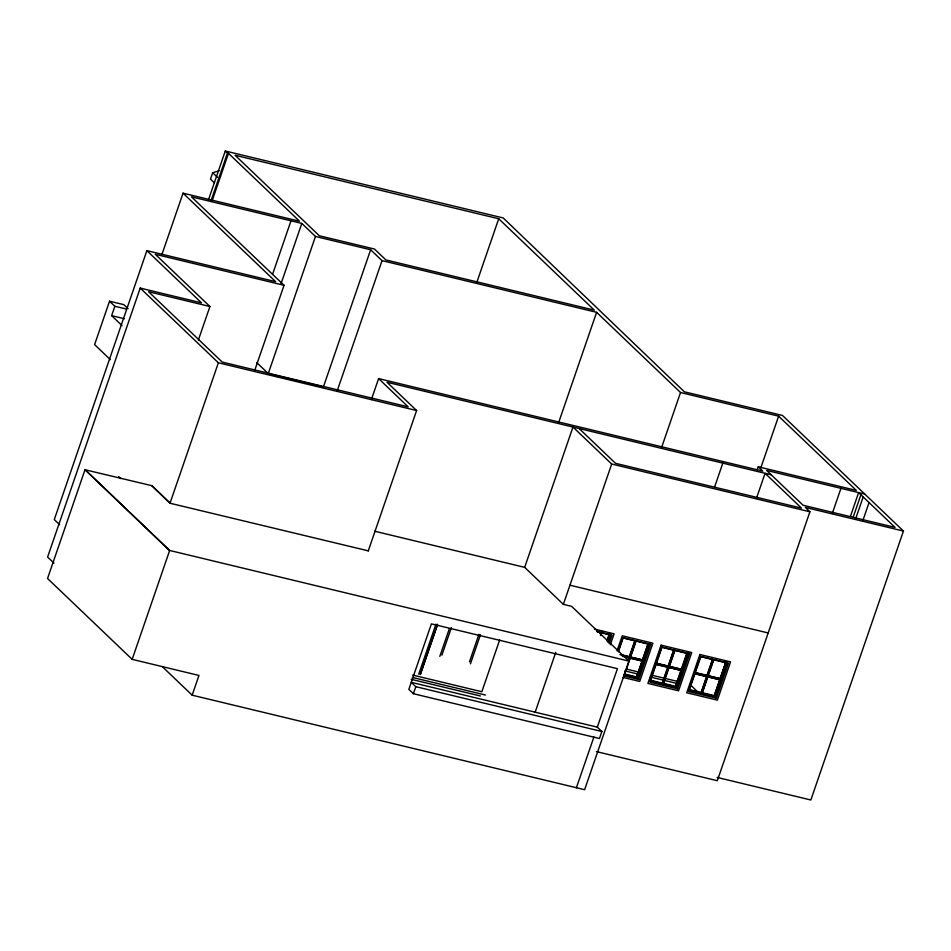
<?xml version="1.0" encoding="UTF-8"?>
<svg xmlns="http://www.w3.org/2000/svg" width="951" height="951" viewBox="0 0 951 951"><rect width="100%" height="100%" fill="white"/><g stroke="black" fill="none" stroke-linecap="round" stroke-linejoin="round"><path stroke-width="1.43" d="M128.1 308.706L123.844 304.653L109.543 301.205L94.601 344.595L110.364 359.656M122.108 325.67L111.624 315.649L114.857 306.281L109.543 301.205M161.932 254.476L183.044 193.172L275.624 281.651L146.882 250.636L54.278 519.579L59.64 524.702M146.882 250.636L201.517 302.858L140.213 288.082L47.609 557.024L54.029 563.17M219.241 170.764L212.691 172.737L210.492 179.109L214.415 182.865M208.495 199.746L225.28 151.007L503.21 217.957L684.375 391.812L782.471 415.444L903.45 531.05L810.846 799.993L717.078 777.407M211.146 200.423L227.467 153.087L225.28 151.007M212.168 200.673L228.478 153.337L227.467 153.087M198.367 340.089L209.921 306.507L155.286 254.286L284.04 285.3L254.642 370.652M368.287 550.843L170.015 503.234L151.839 485.688L84.996 469.735L169.611 550.593M170.015 503.234L218.373 362.783L140.213 288.082M132.165 659.352L169.658 550.463L85.043 469.604L47.55 578.493L132.165 659.352L198.961 675.448L192.173 695.181L584.615 789.71L629.99 658.009L642.246 660.957L636.754 676.91M272.687 273.971L290.994 220.81M281.092 283.576L301.812 223.414L191.448 196.833L284.04 285.3M322.009 386.546L268.253 373.588L315.47 236.466L301.812 223.414M323.423 386.879L370.64 249.756L315.47 236.466M337.225 390.766L382.029 260.633L370.64 249.756M371.377 399.586L378.605 378.593L762.797 471.137L758.244 466.786L757.281 469.592M368.239 550.986L416.597 410.535L387.009 382.243L771.202 474.787M477.033 281.734L498.716 218.766L235.087 155.263L319.322 235.765L374.504 249.055L385.88 259.932L594.327 310.145L498.716 218.766M418.725 674.223L435.962 624.153M413.4 693.707L415.813 686.681L411.26 682.331L597.311 727.146L601.864 731.497L599.451 738.511L413.4 693.707L408.847 689.356L431.397 623.868L617.437 668.684L597.311 727.146M439.802 656.416L449.347 628.682M441.882 655.191L451.368 627.648M469.473 661.837L478.959 634.293M470.46 663.798L480.481 634.686M558.546 422.862L596.61 312.32L382.029 260.633M499.679 639.928L481.836 691.734L412.639 675.067M169.658 550.463L628.908 661.088L571.61 606.334L563.361 604.349L524.667 567.355L572.977 427.047L611.683 464.029L809.907 511.781L717.304 780.712L596.408 751.599M563.361 604.349L611.683 464.029M535.116 712.323L555.764 652.35M661.73 447.089L680.524 392.513L596.61 312.32M600.461 635.541L601.9 631.345M607.297 639.892L609.234 634.281M607.451 639.916L609.27 634.602M607.178 641.426L609.46 634.781L597.204 631.833M607.748 640.498L609.151 636.397M608.248 640.796L610.185 635.185M607.951 642.389L610.851 633.96M609.092 643.47L611.992 635.054L596.812 631.393M610.304 644.766L614.073 633.83L594.565 629.134M617.068 650.829L622.251 635.791L652.897 643.185L639.726 681.451L623 677.421M618.447 649.759L619.814 645.777M620.73 643.114L622.097 639.131M618.625 649.937L622.75 637.978M618.4 651.792L623.226 637.764L650.817 644.409L638.739 679.49L623.571 675.828M576.401 787.725L593.923 736.966M628.052 660.422L628.968 657.759L624.878 656.772M634.816 640.748L629.336 656.701L621.158 654.728M628.242 660.6L629.158 657.937L622.346 656.297M624.688 674.14L630.18 658.187L642.436 661.147L636.944 677.088L624.498 673.95M636.029 641.176L630.537 657.129L642.805 660.077L648.297 644.136L635.839 640.998L630.347 656.951L642.614 659.899L648.106 643.958M648.059 643.637L636.469 677.314L624.046 674.318M637.158 677.183L646.098 651.209M649.497 643.138L637.408 678.218L623.618 674.889M638.739 679.49L637.598 678.396L649.688 643.316L650.817 644.409M714.629 486.924L722.819 463.137M655.073 665.486L650.044 680.108L662.49 683.246L667.982 667.293L655.726 664.345M660.933 648.487L655.893 663.097L668.161 666.057L673.653 650.104M650.234 680.286L655.263 665.676M661.123 648.665L656.083 663.275L668.351 666.235L673.843 650.294L661.385 647.155M662.3 683.056L667.792 667.115L655.536 664.167M663.513 683.484L669.005 667.543L681.261 670.491L675.781 686.444L663.322 683.305L668.815 667.364L681.082 670.312M674.865 650.532L669.373 666.485L681.629 669.433L687.121 653.492L674.675 650.353L669.183 666.294L681.439 669.254M675.293 686.658L686.884 652.98M675.995 686.539L678.336 679.703M682.105 668.767L687.288 653.729M688.322 652.493L676.244 687.573L650.032 681.261M677.576 688.833L676.434 687.751L688.512 652.671L689.653 653.753L677.576 688.833L649.985 682.188L662.062 647.108L689.653 653.753M760.788 467.916L778.619 416.146L680.524 392.513M691.163 682.818L688.869 689.463L701.327 692.59L706.807 676.648L694.551 673.7L689.059 689.641M692.078 680.155L694.361 673.51M699.758 657.83L694.729 672.452L706.985 675.4L712.477 659.459M699.948 658.021L694.919 672.63L707.175 675.59L712.668 659.637L700.221 656.511M756.402 498.502L765.08 473.313L801.503 508.131L615.535 463.327L579.111 428.521M701.137 692.411L706.617 676.47L695.728 673.843M702.337 692.839L707.829 676.898L720.097 679.846L714.605 695.799L702.159 692.661L707.639 676.708L719.907 679.668L714.415 695.609M713.69 659.887L708.198 675.828L720.466 678.788L725.946 662.835L713.5 659.709L708.008 675.65L720.276 678.61L725.768 662.657M714.118 696.013L725.72 662.336M715.283 694.515L726.112 663.085M727.146 661.837L715.069 696.917L690.236 690.937M716.4 698.189L688.809 691.543L700.887 656.463L728.478 663.109L716.4 698.189L715.259 697.107L727.337 662.027M832.268 513.528L840.946 488.339M850.432 516.381L858.622 492.594L895.046 527.401L803.084 505.254L766.649 470.436L864.744 494.068M853.19 517.154L860.893 494.77M855.46 519.329L863.175 496.945M862.795 520.768L869.059 502.568M183.044 193.172L299.529 221.238L228.478 153.337M209.921 306.507L148.618 291.743L222.225 362.081L408.193 406.873L378.605 378.593M114.857 306.281L126.293 309.039M758.244 466.786L856.34 490.419L778.619 416.146M111.624 315.649L124.498 318.751M218.373 362.783L416.597 410.535M903.45 531.05L805.354 507.43L809.907 511.781M374.73 531.24L524.667 567.355M569.958 585.21L768.182 632.962M622.56 637.8L635.006 640.938L629.514 656.879L619.981 654.585M626.4 669.1L637.943 671.87M652.362 675.353L676.886 681.261M624.783 670.871L639.06 674.318M650.472 677.064L676.161 683.258M650.46 680.678L672.535 685.992M690.676 690.367L712.739 695.68M623.808 675.079L637.598 678.396M650.222 681.439L676.434 687.751M689.047 690.795L715.259 697.107M412.33 677.421L485.509 695.05M411.177 679.311L480.374 695.977M415.813 686.681L601.864 731.497M212.691 172.737L217.601 177.433M690.937 685.409L697.368 691.543M256.699 362.545L268.253 373.588M151.839 485.688L170.063 503.103M118.673 476.594L120.813 478.638M162.181 666.52L192.173 695.181M437.543 624.415L420.283 674.604L437.531 624.403M661.076 645.147L647.904 683.412L678.55 690.806L691.734 652.529L661.076 645.147M699.9 654.502L686.729 692.768L717.387 700.15L730.558 661.884L699.9 654.502"/></g></svg>
